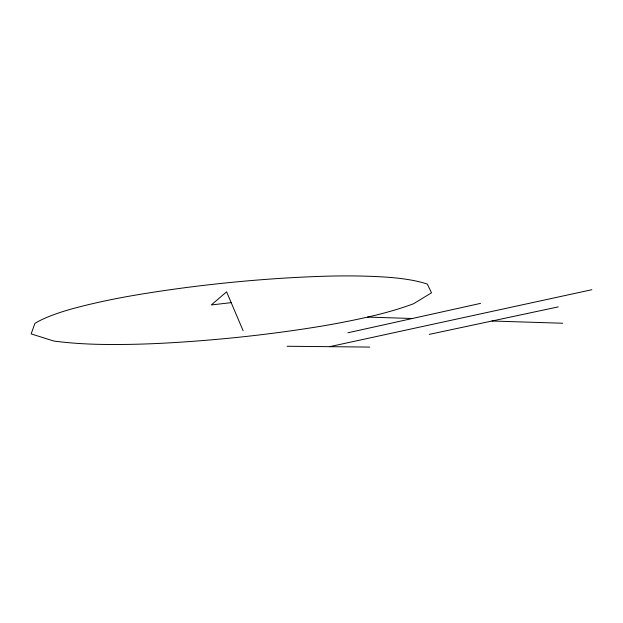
<?xml version="1.0" encoding="UTF-8"?>
<svg xmlns="http://www.w3.org/2000/svg" width="623" height="623" viewBox="0 0 623 623"><rect width="100%" height="100%" fill="white"/><g stroke="black" fill="none" stroke-linecap="round" stroke-linejoin="round"><path stroke-width="0.93" d="M347.969 332.768L480.535 303.385M329.622 346.676L591.85 289.718M429.224 334.387L558.239 306.89M231.188 302.646L211.322 304.943L226.593 291.829L243.126 330.743M287.133 346.256L369.719 347.073M367.609 317.091A153.235 38.276 -6.6 0 0 413.641 303.697L431.521 292.81L427.331 284.104A148.009 33.58 -6.5 0 0 383.589 276.962A209.546 45.245 -6.1 0 0 319.895 276.394A294.952 58.835 -5.9 0 0 140.362 294.29A211.937 45.456 -5.5 0 0 75.663 307.871A144.443 32.388 -4.8 0 0 34.95 323.314L31.15 333.897L53.64 340.983A158.413 38.782 -4.5 0 0 105.731 344.457A270.95 73.857 -4.7 0 0 165.983 343.047A501.912 169.129 -4.4 0 0 311.43 327.776A266.901 73.444 -5.8 0 0 367.609 317.091L412.333 318.501M491.975 321.016L562.686 323.244"/></g></svg>
